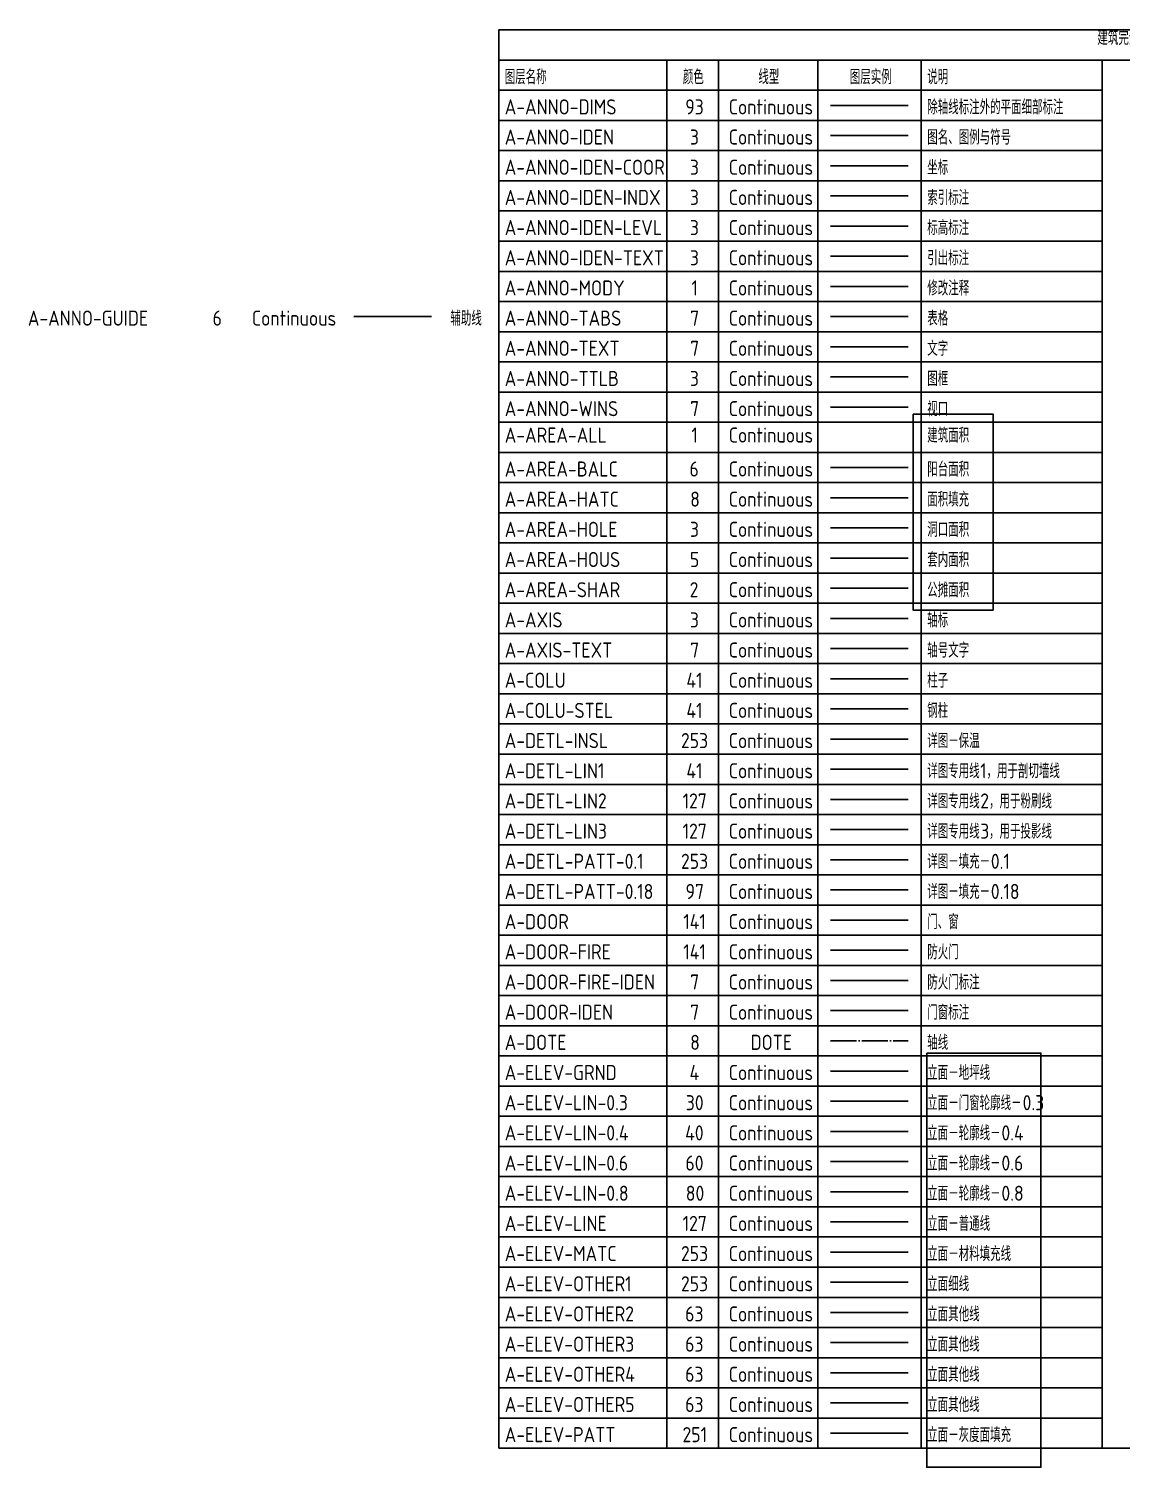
# Model space of a CAD drawing. Extents: x -6243262 to 3079315, y -2914302 to 172723.
# Drawn here: x -2919372 to -2894034, y -686478 to -653110 of the extents above; entities that cross this region are included whole.
import ezdxf

# ---------------------------------------------------------------- set-up
doc = ezdxf.new("R2010")
doc.units = 0
doc.header["$LTSCALE"] = 1000
doc.linetypes.add('DOTE', pattern=[2.42, 2, -0.2, 0.02, -0.2])
for name, color, linetype in [('A-ANNO-DIMS', 93, 'Continuous'), ('A-ANNO-IDEN', 3, 'Continuous'), ('A-ANNO-IDEN-COOR', 3, 'Continuous'), ('A-ANNO-IDEN-INDX', 3, 'Continuous'), ('A-ANNO-IDEN-LEVL', 3, 'Continuous'), ('A-ANNO-IDEN-TEXT', 3, 'Continuous'), ('A-ANNO-MODY', 1, 'Continuous'), ('A-ANNO-TABS', 7, 'Continuous'), ('A-ANNO-TEXT', 7, 'Continuous'), ('A-ANNO-TTLB', 3, 'Continuous'), ('A-ANNO-WINS', 7, 'Continuous'), ('A-AREA-ALL', 1, 'Continuous'), ('A-AREA-BALC', 6, 'Continuous'), ('A-AREA-HATC', 8, 'Continuous'), ('A-AREA-HOLE', 3, 'Continuous'), ('A-AREA-HOUS', 5, 'Continuous'), ('A-AREA-SHAR', 2, 'Continuous'), ('A-AXIS', 3, 'Continuous'), ('A-AXIS-TEXT', 7, 'Continuous'), ('A-COLU', 41, 'Continuous'), ('A-COLU-STEL', 41, 'Continuous'), ('A-DETL-INSL', 253, 'Continuous'), ('A-DETL-LIN1', 41, 'Continuous'), ('A-DETL-LIN2', 127, 'Continuous'), ('A-DETL-LIN3', 127, 'Continuous'), ('A-DETL-PATT-0.1', 253, 'Continuous'), ('A-DETL-PATT-0.18', 97, 'Continuous'), ('A-DOOR', 141, 'Continuous'), ('A-DOOR-FIRE', 141, 'Continuous'), ('A-DOOR-FIRE-IDEN', 7, 'Continuous'), ('A-DOOR-IDEN', 7, 'Continuous'), ('A-DOTE', 8, 'DOTE'), ('A-ELEV-GRND', 4, 'Continuous'), ('A-ELEV-LIN-0.3', 30, 'Continuous'), ('A-ELEV-LIN-0.4', 40, 'Continuous'), ('A-ELEV-LIN-0.6', 60, 'Continuous'), ('A-ELEV-LIN-0.8', 80, 'Continuous'), ('A-ELEV-LINE', 127, 'Continuous'), ('A-ELEV-MATC', 253, 'Continuous'), ('A-ELEV-OTHER1', 253, 'Continuous'), ('A-ELEV-OTHER2', 63, 'Continuous'), ('A-ELEV-OTHER3', 63, 'Continuous'), ('A-ELEV-OTHER4', 63, 'Continuous'), ('A-ELEV-OTHER5', 63, 'Continuous'), ('A-ELEV-PATT', 251, 'Continuous')]:
    doc.layers.add(name, color=color, linetype=linetype)
doc.layers.add('A-ANNO-GUIDE', color=6, linetype='Continuous', plot=False)
doc.styles.get("Standard").update_dxf_attribs({"font": 'gbenor.shx', "bigfont": 'gbcbig.shx'})

msp = doc.modelspace()

# ---------------------------------------------------------------- linework, layer by layer
msp.add_lwpolyline([(-2908472.8, -686036.9), (-2879253.2, -686036.9), (-2879253.2, -653136.9), (-2908472.8, -653136.9)], close=True)
for points in [[(-2908472.8, -653836.9), (-2879253.2, -653836.9)], [(-2904572.8, -653836.9), (-2904572.8, -686036.9)], [(-2903372.8, -653836.9), (-2903372.8, -686036.9)], [(-2901072.8, -653836.9), (-2901072.8, -686036.9)], [(-2898672.8, -653836.9), (-2898672.8, -686036.9)], [(-2894472.8, -653836.9), (-2894472.8, -686036.9)], [(-2908472.8, -654536.9), (-2894472.8, -654536.9)], [(-2908472.8, -655236.9), (-2894472.8, -655236.9)], [(-2908472.8, -655936.9), (-2894472.8, -655936.9)], [(-2908472.8, -656636.9), (-2894472.8, -656636.9)], [(-2908472.8, -657336.9), (-2894472.8, -657336.9)], [(-2908472.8, -658036.9), (-2894472.8, -658036.9)], [(-2908472.8, -658736.9), (-2894472.8, -658736.9)], [(-2908472.8, -659436.9), (-2894472.8, -659436.9)], [(-2908472.8, -660136.9), (-2894472.8, -660136.9)], [(-2908472.8, -660836.9), (-2894472.8, -660836.9)], [(-2908472.8, -661536.9), (-2894472.8, -661536.9)], [(-2908472.8, -662236.9), (-2894472.8, -662236.9)], [(-2908472.8, -662936.9), (-2894472.8, -662936.9)], [(-2908472.8, -663636.9), (-2894472.8, -663636.9)], [(-2908472.8, -664336.9), (-2894472.8, -664336.9)], [(-2908472.8, -665036.9), (-2894472.8, -665036.9)], [(-2908472.8, -665736.9), (-2894472.8, -665736.9)], [(-2908472.8, -666436.9), (-2894472.8, -666436.9)], [(-2908472.8, -667136.9), (-2894472.8, -667136.9)], [(-2908472.8, -667836.9), (-2894472.8, -667836.9)], [(-2908472.8, -668536.9), (-2894472.8, -668536.9)], [(-2908472.8, -669236.9), (-2894472.8, -669236.9)], [(-2908472.8, -669936.9), (-2894472.8, -669936.9)], [(-2908472.8, -670636.9), (-2894472.8, -670636.9)], [(-2908472.8, -671336.9), (-2894472.8, -671336.9)], [(-2908472.8, -672036.9), (-2894472.8, -672036.9)], [(-2908472.8, -672736.9), (-2894472.8, -672736.9)], [(-2908472.8, -673436.9), (-2894472.8, -673436.9)], [(-2908472.8, -674136.9), (-2894472.8, -674136.9)], [(-2908472.8, -674836.9), (-2894472.8, -674836.9)], [(-2908472.8, -675536.9), (-2894472.8, -675536.9)], [(-2908472.8, -676236.9), (-2894472.8, -676236.9)], [(-2908472.8, -676936.9), (-2894472.8, -676936.9)], [(-2908472.8, -677636.9), (-2894472.8, -677636.9)], [(-2908472.8, -678336.9), (-2894472.8, -678336.9)], [(-2908472.8, -679036.9), (-2894472.8, -679036.9)], [(-2908472.8, -679736.9), (-2894472.8, -679736.9)], [(-2908472.8, -680436.9), (-2894472.8, -680436.9)], [(-2908472.8, -681136.9), (-2894472.8, -681136.9)], [(-2908472.8, -681836.9), (-2894472.8, -681836.9)], [(-2908472.8, -682536.9), (-2894472.8, -682536.9)], [(-2908472.8, -683236.9), (-2894472.8, -683236.9)], [(-2908472.8, -683936.9), (-2894472.8, -683936.9)], [(-2908472.8, -684636.9), (-2894472.8, -684636.9)], [(-2908472.8, -685336.9), (-2894472.8, -685336.9)]]:
    msp.add_lwpolyline(points)
at = {"color": 6}
for points in [[(-2898861, -662048.4), (-2897007.5, -662048.4), (-2897007.5, -666596.2), (-2898861, -666596.2)], [(-2898542.8, -676872.1), (-2895896.5, -676872.1), (-2895896.5, -686477.9), (-2898542.8, -686477.9)]]:
    msp.add_lwpolyline(points, close=True, dxfattribs=at)
at = {"layer": 'A-ANNO-DIMS'}
msp.add_line((-2900772.8, -654886.9), (-2898972.8, -654886.9), dxfattribs=at)
at = {"layer": 'A-ANNO-GUIDE'}
msp.add_line((-2911832.9, -659786.9), (-2910032.9, -659786.9), dxfattribs=at)
at = {"layer": 'A-ANNO-IDEN'}
msp.add_line((-2900772.8, -655586.9), (-2898972.8, -655586.9), dxfattribs=at)
at = {"layer": 'A-ANNO-IDEN-COOR'}
msp.add_line((-2900772.8, -656286.9), (-2898972.8, -656286.9), dxfattribs=at)
at = {"layer": 'A-ANNO-IDEN-INDX'}
msp.add_line((-2900772.8, -656986.9), (-2898972.8, -656986.9), dxfattribs=at)
at = {"layer": 'A-ANNO-IDEN-LEVL'}
msp.add_line((-2900772.8, -657686.9), (-2898972.8, -657686.9), dxfattribs=at)
at = {"layer": 'A-ANNO-IDEN-TEXT'}
msp.add_line((-2900772.8, -658386.9), (-2898972.8, -658386.9), dxfattribs=at)
at = {"layer": 'A-ANNO-MODY'}
msp.add_line((-2900772.8, -659086.9), (-2898972.8, -659086.9), dxfattribs=at)
at = {"layer": 'A-ANNO-TABS'}
msp.add_line((-2900772.8, -659786.9), (-2898972.8, -659786.9), dxfattribs=at)
at = {"layer": 'A-ANNO-TEXT'}
msp.add_line((-2900772.8, -660486.9), (-2898972.8, -660486.9), dxfattribs=at)
at = {"layer": 'A-ANNO-TTLB'}
msp.add_line((-2900772.8, -661186.9), (-2898972.8, -661186.9), dxfattribs=at)
at = {"layer": 'A-ANNO-WINS'}
msp.add_line((-2900772.8, -661886.9), (-2898972.8, -661886.9), dxfattribs=at)
at = {"layer": 'A-AREA-BALC'}
msp.add_line((-2900772.8, -663286.9), (-2898972.8, -663286.9), dxfattribs=at)
at = {"layer": 'A-AREA-HATC'}
msp.add_line((-2900772.8, -663986.9), (-2898972.8, -663986.9), dxfattribs=at)
at = {"layer": 'A-AREA-HOLE'}
msp.add_line((-2900772.8, -664686.9), (-2898972.8, -664686.9), dxfattribs=at)
at = {"layer": 'A-AREA-HOUS'}
msp.add_line((-2900772.8, -665386.9), (-2898972.8, -665386.9), dxfattribs=at)
at = {"layer": 'A-AREA-SHAR'}
msp.add_line((-2900772.8, -666086.9), (-2898972.8, -666086.9), dxfattribs=at)
at = {"layer": 'A-AXIS'}
msp.add_line((-2900772.8, -666786.9), (-2898972.8, -666786.9), dxfattribs=at)
at = {"layer": 'A-AXIS-TEXT'}
msp.add_line((-2900772.8, -667486.9), (-2898972.8, -667486.9), dxfattribs=at)
at = {"layer": 'A-COLU'}
msp.add_line((-2900772.8, -668186.9), (-2898972.8, -668186.9), dxfattribs=at)
at = {"layer": 'A-COLU-STEL'}
msp.add_line((-2900772.8, -668886.9), (-2898972.8, -668886.9), dxfattribs=at)
at = {"layer": 'A-DETL-INSL'}
msp.add_line((-2900772.8, -669586.9), (-2898972.8, -669586.9), dxfattribs=at)
at = {"layer": 'A-DETL-LIN1'}
msp.add_line((-2900772.8, -670286.9), (-2898972.8, -670286.9), dxfattribs=at)
at = {"layer": 'A-DETL-LIN2'}
msp.add_line((-2900772.8, -670986.9), (-2898972.8, -670986.9), dxfattribs=at)
at = {"layer": 'A-DETL-LIN3'}
msp.add_line((-2900772.8, -671686.9), (-2898972.8, -671686.9), dxfattribs=at)
at = {"layer": 'A-DETL-PATT-0.1'}
msp.add_line((-2900772.8, -672386.9), (-2898972.8, -672386.9), dxfattribs=at)
at = {"layer": 'A-DETL-PATT-0.18'}
msp.add_line((-2900772.8, -673086.9), (-2898972.8, -673086.9), dxfattribs=at)
at = {"layer": 'A-DOOR'}
msp.add_line((-2900772.8, -673786.9), (-2898972.8, -673786.9), dxfattribs=at)
at = {"layer": 'A-DOOR-FIRE'}
msp.add_line((-2900772.8, -674486.9), (-2898972.8, -674486.9), dxfattribs=at)
at = {"layer": 'A-DOOR-FIRE-IDEN'}
msp.add_line((-2900772.8, -675186.9), (-2898972.8, -675186.9), dxfattribs=at)
at = {"layer": 'A-DOOR-IDEN'}
msp.add_line((-2900772.8, -675886.9), (-2898972.8, -675886.9), dxfattribs=at)
at = {"layer": 'A-DOTE', "ltscale": 0.3}
msp.add_line((-2900772.8, -676586.9), (-2898972.8, -676586.9), dxfattribs=at)
at = {"layer": 'A-ELEV-GRND'}
msp.add_line((-2900772.8, -677286.9), (-2898972.8, -677286.9), dxfattribs=at)
at = {"layer": 'A-ELEV-LIN-0.3'}
msp.add_line((-2900772.8, -677986.9), (-2898972.8, -677986.9), dxfattribs=at)
at = {"layer": 'A-ELEV-LIN-0.4'}
msp.add_line((-2900772.8, -678686.9), (-2898972.8, -678686.9), dxfattribs=at)
at = {"layer": 'A-ELEV-LIN-0.6'}
msp.add_line((-2900772.8, -679386.9), (-2898972.8, -679386.9), dxfattribs=at)
at = {"layer": 'A-ELEV-LIN-0.8'}
msp.add_line((-2900772.8, -680086.9), (-2898972.8, -680086.9), dxfattribs=at)
at = {"layer": 'A-ELEV-LINE'}
msp.add_line((-2900772.8, -680786.9), (-2898972.8, -680786.9), dxfattribs=at)
at = {"layer": 'A-ELEV-MATC'}
msp.add_line((-2900772.8, -681486.9), (-2898972.8, -681486.9), dxfattribs=at)
at = {"layer": 'A-ELEV-OTHER1'}
msp.add_line((-2900772.8, -682186.9), (-2898972.8, -682186.9), dxfattribs=at)
at = {"layer": 'A-ELEV-OTHER2'}
msp.add_line((-2900772.8, -682886.9), (-2898972.8, -682886.9), dxfattribs=at)
at = {"layer": 'A-ELEV-OTHER3'}
msp.add_line((-2900772.8, -683586.9), (-2898972.8, -683586.9), dxfattribs=at)
at = {"layer": 'A-ELEV-OTHER4'}
msp.add_line((-2900772.8, -684286.9), (-2898972.8, -684286.9), dxfattribs=at)
at = {"layer": 'A-ELEV-OTHER5'}
msp.add_line((-2900772.8, -684986.9), (-2898972.8, -684986.9), dxfattribs=at)
at = {"layer": 'A-ELEV-PATT'}
msp.add_line((-2900772.8, -685686.9), (-2898972.8, -685686.9), dxfattribs=at)

# ---------------------------------------------------------------- texts
for s, p in [('建筑完全模板', (-2894587.2, -653486.9)), ('图层名称', (-2908332.8, -654396.9)), ('颜色', (-2904199.9, -654396.9)), ('线型', (-2902449.9, -654396.9)), ('图层实例', (-2900328.9, -654396.9)), ('说明', (-2898532.8, -654396.9))]:
    msp.add_text(s, height=337.59).set_placement(p)
at = {"layer": 'A-ANNO-DIMS'}
for s, height, p in [('A-ANNO-DIMS', 350, (-2908332.8, -655096.9)), ('93', 350, (-2904145.3, -655096.9)), ('Continuous', 350, (-2903137.5, -655096.9)), ('除轴线标注外的平面细部标注', 337.589, (-2898532.8, -655096.9))]:
    msp.add_text(s, height=height, dxfattribs=at).set_placement(p)
at = {"layer": 'A-ANNO-GUIDE'}
for s, height, p in [('A-ANNO-GUIDE', 350, (-2919392.9, -659996.9)), ('6', 350, (-2915107.2, -659996.9)), ('Continuous', 350, (-2914197.7, -659996.9)), ('辅助线', 337.59, (-2909592.9, -659996.9))]:
    msp.add_text(s, height=height, dxfattribs=at).set_placement(p)
at = {"layer": 'A-ANNO-IDEN'}
for s, height, p in [('A-ANNO-IDEN', 350, (-2908332.8, -655796.9)), ('3', 350, (-2904037.1, -655796.9)), ('Continuous', 350, (-2903137.5, -655796.9)), ('图名、图例与符号', 337.59, (-2898532.8, -655796.9))]:
    msp.add_text(s, height=height, dxfattribs=at).set_placement(p)
at = {"layer": 'A-ANNO-IDEN-COOR'}
for s, height, p in [('A-ANNO-IDEN-COOR', 350, (-2908332.8, -656496.9)), ('3', 350, (-2904037.1, -656496.9)), ('Continuous', 350, (-2903137.5, -656496.9)), ('坐标', 337.59, (-2898532.8, -656496.9))]:
    msp.add_text(s, height=height, dxfattribs=at).set_placement(p)
at = {"layer": 'A-ANNO-IDEN-INDX'}
for s, height, p in [('A-ANNO-IDEN-INDX', 350, (-2908332.8, -657196.9)), ('3', 350, (-2904037.1, -657196.9)), ('Continuous', 350, (-2903137.5, -657196.9)), ('索引标注', 337.59, (-2898532.8, -657196.9))]:
    msp.add_text(s, height=height, dxfattribs=at).set_placement(p)
at = {"layer": 'A-ANNO-IDEN-LEVL'}
for s, height, p in [('A-ANNO-IDEN-LEVL', 350, (-2908332.8, -657896.9)), ('3', 350, (-2904037.1, -657896.9)), ('Continuous', 350, (-2903137.5, -657896.9)), ('标高标注', 337.59, (-2898532.8, -657896.9))]:
    msp.add_text(s, height=height, dxfattribs=at).set_placement(p)
at = {"layer": 'A-ANNO-IDEN-TEXT'}
for s, height, p in [('A-ANNO-IDEN-TEXT', 350, (-2908332.8, -658596.9)), ('3', 350, (-2904037.1, -658596.9)), ('Continuous', 350, (-2903137.5, -658596.9)), ('引出标注', 337.59, (-2898532.8, -658596.9))]:
    msp.add_text(s, height=height, dxfattribs=at).set_placement(p)
at = {"layer": 'A-ANNO-MODY'}
for s, height, p in [('A-ANNO-MODY', 350, (-2908332.8, -659296.9)), ('1', 350, (-2904001.9, -659296.9)), ('Continuous', 350, (-2903137.5, -659296.9)), ('修改注释', 337.59, (-2898532.8, -659296.9))]:
    msp.add_text(s, height=height, dxfattribs=at).set_placement(p)
at = {"layer": 'A-ANNO-TABS'}
for s, height, p in [('A-ANNO-TABS', 350, (-2908332.8, -659996.9)), ('7', 350, (-2904031.1, -659996.9)), ('Continuous', 350, (-2903137.5, -659996.9)), ('表格', 337.59, (-2898532.8, -659996.9))]:
    msp.add_text(s, height=height, dxfattribs=at).set_placement(p)
at = {"layer": 'A-ANNO-TEXT'}
for s, height, p in [('A-ANNO-TEXT', 350, (-2908332.8, -660696.9)), ('7', 350, (-2904031.1, -660696.9)), ('Continuous', 350, (-2903137.5, -660696.9)), ('文字', 337.59, (-2898532.8, -660696.9))]:
    msp.add_text(s, height=height, dxfattribs=at).set_placement(p)
at = {"layer": 'A-ANNO-TTLB'}
for s, height, p in [('A-ANNO-TTLB', 350, (-2908332.8, -661396.9)), ('3', 350, (-2904037.1, -661396.9)), ('Continuous', 350, (-2903137.5, -661396.9)), ('图框', 337.59, (-2898532.8, -661396.9))]:
    msp.add_text(s, height=height, dxfattribs=at).set_placement(p)
at = {"layer": 'A-ANNO-WINS'}
for s, height, p in [('A-ANNO-WINS', 350, (-2908332.8, -662096.9)), ('7', 350, (-2904031.1, -662096.9)), ('Continuous', 350, (-2903137.5, -662096.9)), ('视口', 337.59, (-2898532.8, -662096.9))]:
    msp.add_text(s, height=height, dxfattribs=at).set_placement(p)
at = {"layer": 'A-AREA-ALL'}
for s, height, p in [('建筑面积', 337.59, (-2898532.8, -662709.9)), ('A-AREA-ALL', 350, (-2908332.8, -662709.9)), ('1', 350, (-2904001.9, -662709.9)), ('Continuous', 350, (-2903137.5, -662709.9))]:
    msp.add_text(s, height=height, dxfattribs=at).set_placement(p)
at = {"layer": 'A-AREA-BALC'}
for s, height, p in [('A-AREA-BALC', 350, (-2908332.8, -663496.9)), ('6', 350, (-2904047.1, -663496.9)), ('Continuous', 350, (-2903137.5, -663496.9)), ('阳台面积', 337.59, (-2898532.8, -663496.9))]:
    msp.add_text(s, height=height, dxfattribs=at).set_placement(p)
at = {"layer": 'A-AREA-HATC'}
for s, height, p in [('A-AREA-HATC', 350, (-2908332.8, -664196.9)), ('8', 350, (-2904031.1, -664196.9)), ('Continuous', 350, (-2903137.5, -664196.9)), ('面积填充', 337.59, (-2898532.8, -664196.9))]:
    msp.add_text(s, height=height, dxfattribs=at).set_placement(p)
at = {"layer": 'A-AREA-HOLE'}
for s, height, p in [('A-AREA-HOLE', 350, (-2908332.8, -664896.9)), ('3', 350, (-2904037.1, -664896.9)), ('Continuous', 350, (-2903137.5, -664896.9)), ('洞口面积', 337.59, (-2898532.8, -664896.9))]:
    msp.add_text(s, height=height, dxfattribs=at).set_placement(p)
at = {"layer": 'A-AREA-HOUS'}
for s, height, p in [('A-AREA-HOUS', 350, (-2908332.8, -665596.9)), ('5', 350, (-2904037.1, -665596.9)), ('Continuous', 350, (-2903137.5, -665596.9)), ('套内面积', 337.59, (-2898532.8, -665596.9))]:
    msp.add_text(s, height=height, dxfattribs=at).set_placement(p)
at = {"layer": 'A-AREA-SHAR'}
for s, height, p in [('A-AREA-SHAR', 350, (-2908332.8, -666296.9)), ('2', 350, (-2904043.6, -666296.9)), ('Continuous', 350, (-2903137.5, -666296.9)), ('公摊面积', 337.59, (-2898532.8, -666296.9))]:
    msp.add_text(s, height=height, dxfattribs=at).set_placement(p)
at = {"layer": 'A-AXIS'}
for s, height, p in [('A-AXIS', 350, (-2908332.8, -666996.9)), ('3', 350, (-2904037.1, -666996.9)), ('Continuous', 350, (-2903137.5, -666996.9)), ('轴标', 337.59, (-2898532.8, -666996.9))]:
    msp.add_text(s, height=height, dxfattribs=at).set_placement(p)
at = {"layer": 'A-AXIS-TEXT'}
for s, height, p in [('A-AXIS-TEXT', 350, (-2908332.8, -667696.9)), ('7', 350, (-2904031.1, -667696.9)), ('Continuous', 350, (-2903137.5, -667696.9)), ('轴号文字', 337.59, (-2898532.8, -667696.9))]:
    msp.add_text(s, height=height, dxfattribs=at).set_placement(p)
at = {"layer": 'A-COLU'}
for s, height, p in [('柱子', 337.59, (-2898532.8, -668396.9)), ('A-COLU', 350, (-2908332.8, -668396.9)), ('41', 350, (-2904118.6, -668396.9)), ('Continuous', 350, (-2903137.5, -668396.9))]:
    msp.add_text(s, height=height, dxfattribs=at).set_placement(p)
at = {"layer": 'A-COLU-STEL'}
for s, height, p in [('A-COLU-STEL', 350, (-2908332.8, -669096.9)), ('41', 350, (-2904118.6, -669096.9)), ('Continuous', 350, (-2903137.5, -669096.9)), ('钢柱', 337.59, (-2898532.8, -669096.9))]:
    msp.add_text(s, height=height, dxfattribs=at).set_placement(p)
at = {"layer": 'A-DETL-INSL'}
for s, height, p in [('A-DETL-INSL', 350, (-2908332.8, -669796.9)), ('253', 350, (-2904245, -669796.9)), ('Continuous', 350, (-2903137.5, -669796.9)), ('详图－保温', 337.59, (-2898532.8, -669796.9))]:
    msp.add_text(s, height=height, dxfattribs=at).set_placement(p)
at = {"layer": 'A-DETL-LIN1'}
for s, height, p in [('A-DETL-LIN1', 350, (-2908332.8, -670496.9)), ('41', 350, (-2904118.6, -670496.9)), ('Continuous', 350, (-2903137.5, -670496.9)), ('详图专用线', 337.59, (-2898532.8, -670496.9)), ('1', 350, (-2897304, -670496.9)), ('，用于剖切墙线', 337.59, (-2897158.2, -670496.9))]:
    msp.add_text(s, height=height, dxfattribs=at).set_placement(p)
at = {"layer": 'A-DETL-LIN2'}
for s, height, p in [('A-DETL-LIN2', 350, (-2908332.8, -671196.9)), ('127', 350, (-2904206.1, -671196.9)), ('Continuous', 350, (-2903137.5, -671196.9)), ('详图专用线', 337.59, (-2898532.8, -671196.9)), ('2', 350, (-2897304, -671196.9)), ('，用于粉刷线', 337.59, (-2897099.9, -671196.9))]:
    msp.add_text(s, height=height, dxfattribs=at).set_placement(p)
at = {"layer": 'A-DETL-LIN3'}
for s, height, p in [('A-DETL-LIN3', 350, (-2908332.8, -671896.9)), ('127', 350, (-2904206.1, -671896.9)), ('Continuous', 350, (-2903137.5, -671896.9)), ('详图专用线', 337.59, (-2898532.8, -671896.9)), ('3', 350, (-2897304, -671896.9)), ('，用于投影线', 337.59, (-2897099.9, -671896.9))]:
    msp.add_text(s, height=height, dxfattribs=at).set_placement(p)
at = {"layer": 'A-DETL-PATT-0.1'}
for s, height, p in [('A-DETL-PATT-0.1', 350, (-2908332.8, -672596.9)), ('253', 350, (-2904245, -672596.9)), ('Continuous', 350, (-2903137.5, -672596.9)), ('详图－填充－', 337.59, (-2898532.8, -672596.9)), ('0.1', 350, (-2897058.3, -672596.9))]:
    msp.add_text(s, height=height, dxfattribs=at).set_placement(p)
at = {"layer": 'A-DETL-PATT-0.18'}
for s, height, p in [('A-DETL-PATT-0.18', 350, (-2908332.8, -673296.9)), ('97', 350, (-2904139.2, -673296.9)), ('Continuous', 350, (-2903137.5, -673296.9)), ('详图－填充－', 337.59, (-2898532.8, -673296.9)), ('0.18', 350, (-2897058.3, -673296.9))]:
    msp.add_text(s, height=height, dxfattribs=at).set_placement(p)
at = {"layer": 'A-DOOR'}
for s, height, p in [('A-DOOR', 350, (-2908332.8, -673996.9)), ('141', 350, (-2904191.5, -673996.9)), ('Continuous', 350, (-2903137.5, -673996.9)), ('门、窗', 337.59, (-2898532.8, -673996.9))]:
    msp.add_text(s, height=height, dxfattribs=at).set_placement(p)
at = {"layer": 'A-DOOR-FIRE'}
for s, height, p in [('A-DOOR-FIRE', 350, (-2908332.8, -674696.9)), ('141', 350, (-2904191.5, -674696.9)), ('Continuous', 350, (-2903137.5, -674696.9)), ('防火门', 337.59, (-2898532.8, -674696.9))]:
    msp.add_text(s, height=height, dxfattribs=at).set_placement(p)
at = {"layer": 'A-DOOR-FIRE-IDEN'}
for s, height, p in [('防火门标注', 337.59, (-2898532.8, -675396.9)), ('A-DOOR-FIRE-IDEN', 350, (-2908332.8, -675396.9)), ('7', 350, (-2904031.1, -675396.9)), ('Continuous', 350, (-2903137.5, -675396.9))]:
    msp.add_text(s, height=height, dxfattribs=at).set_placement(p)
at = {"layer": 'A-DOOR-IDEN'}
for s, height, p in [('A-DOOR-IDEN', 350, (-2908332.8, -676096.9)), ('7', 350, (-2904031.1, -676096.9)), ('Continuous', 350, (-2903137.5, -676096.9)), ('门窗标注', 337.59, (-2898532.8, -676096.9))]:
    msp.add_text(s, height=height, dxfattribs=at).set_placement(p)
at = {"layer": 'A-DOTE'}
for s, height, p in [('A-DOTE', 350, (-2908332.8, -676796.9)), ('8', 350, (-2904031.1, -676796.9)), ('DOTE', 350, (-2902631.1, -676796.9)), ('轴线', 337.59, (-2898532.8, -676796.9))]:
    msp.add_text(s, height=height, dxfattribs=at).set_placement(p)
at = {"layer": 'A-ELEV-GRND'}
for s, height, p in [('A-ELEV-GRND', 350, (-2908332.8, -677496.9)), ('4', 350, (-2904045.7, -677496.9)), ('Continuous', 350, (-2903137.5, -677496.9)), ('立面－地坪线', 337.59, (-2898532.8, -677496.9))]:
    msp.add_text(s, height=height, dxfattribs=at).set_placement(p)
at = {"layer": 'A-ELEV-LIN-0.3'}
for s, height, p in [('A-ELEV-LIN-0.3', 350, (-2908332.8, -678196.9)), ('30', 350, (-2904133.3, -678196.9)), ('Continuous', 350, (-2903137.5, -678196.9)), ('立面－门窗轮廓线－', 337.59, (-2898532.8, -678196.9)), ('0.3', 350, (-2896321.1, -678196.9))]:
    msp.add_text(s, height=height, dxfattribs=at).set_placement(p)
at = {"layer": 'A-ELEV-LIN-0.4'}
for s, height, p in [('A-ELEV-LIN-0.4', 350, (-2908332.8, -678896.9)), ('40', 350, (-2904147.9, -678896.9)), ('Continuous', 350, (-2903137.5, -678896.9)), ('立面－轮廓线－', 337.59, (-2898532.8, -678896.9)), ('0.4', 350, (-2896812.6, -678896.9))]:
    msp.add_text(s, height=height, dxfattribs=at).set_placement(p)
at = {"layer": 'A-ELEV-LIN-0.6'}
for s, height, p in [('A-ELEV-LIN-0.6', 350, (-2908332.8, -679596.9)), ('60', 350, (-2904142, -679596.9)), ('Continuous', 350, (-2903137.5, -679596.9)), ('立面－轮廓线－', 337.59, (-2898532.8, -679596.9)), ('0.6', 350, (-2896812.6, -679596.9))]:
    msp.add_text(s, height=height, dxfattribs=at).set_placement(p)
at = {"layer": 'A-ELEV-LIN-0.8'}
for s, height, p in [('A-ELEV-LIN-0.8', 350, (-2908332.8, -680296.9)), ('80', 350, (-2904133.3, -680296.9)), ('Continuous', 350, (-2903137.5, -680296.9)), ('立面－轮廓线－', 337.59, (-2898532.8, -680296.9)), ('0.8', 350, (-2896812.6, -680296.9))]:
    msp.add_text(s, height=height, dxfattribs=at).set_placement(p)
at = {"layer": 'A-ELEV-LINE'}
for s, height, p in [('A-ELEV-LINE', 350, (-2908332.8, -680996.9)), ('127', 350, (-2904206.1, -680996.9)), ('Continuous', 350, (-2903137.5, -680996.9)), ('立面－普通线', 337.59, (-2898532.8, -680996.9))]:
    msp.add_text(s, height=height, dxfattribs=at).set_placement(p)
at = {"layer": 'A-ELEV-MATC'}
for s, height, p in [('A-ELEV-MATC', 350, (-2908332.8, -681696.9)), ('253', 350, (-2904245, -681696.9)), ('Continuous', 350, (-2903137.5, -681696.9)), ('立面－材料填充线', 337.59, (-2898532.8, -681696.9))]:
    msp.add_text(s, height=height, dxfattribs=at).set_placement(p)
at = {"layer": 'A-ELEV-OTHER1'}
for s, height, p in [('立面细线', 337.59, (-2898532.8, -682396.9)), ('A-ELEV-OTHER1', 350, (-2908332.8, -682396.9)), ('253', 350, (-2904245, -682396.9)), ('Continuous', 350, (-2903137.5, -682396.9))]:
    msp.add_text(s, height=height, dxfattribs=at).set_placement(p)
at = {"layer": 'A-ELEV-OTHER2'}
for s, height, p in [('A-ELEV-OTHER2', 350, (-2908332.8, -683096.9)), ('63', 350, (-2904148, -683096.9)), ('Continuous', 350, (-2903137.5, -683096.9)), ('立面其他线', 337.59, (-2898532.8, -683096.9))]:
    msp.add_text(s, height=height, dxfattribs=at).set_placement(p)
at = {"layer": 'A-ELEV-OTHER3'}
for s, height, p in [('A-ELEV-OTHER3', 350, (-2908332.8, -683796.9)), ('63', 350, (-2904148, -683796.9)), ('Continuous', 350, (-2903137.5, -683796.9)), ('立面其他线', 337.59, (-2898532.8, -683796.9))]:
    msp.add_text(s, height=height, dxfattribs=at).set_placement(p)
at = {"layer": 'A-ELEV-OTHER4'}
for s, height, p in [('A-ELEV-OTHER4', 350, (-2908332.8, -684496.9)), ('63', 350, (-2904148, -684496.9)), ('Continuous', 350, (-2903137.5, -684496.9)), ('立面其他线', 337.59, (-2898532.8, -684496.9))]:
    msp.add_text(s, height=height, dxfattribs=at).set_placement(p)
at = {"layer": 'A-ELEV-OTHER5'}
for s, height, p in [('A-ELEV-OTHER5', 350, (-2908332.8, -685196.9)), ('63', 350, (-2904148, -685196.9)), ('Continuous', 350, (-2903137.5, -685196.9)), ('立面其他线', 337.59, (-2898532.8, -685196.9))]:
    msp.add_text(s, height=height, dxfattribs=at).set_placement(p)
at = {"layer": 'A-ELEV-PATT'}
for s, height, p in [('A-ELEV-PATT', 350, (-2908332.8, -685896.9)), ('251', 350, (-2904209.8, -685896.9)), ('Continuous', 350, (-2903137.5, -685896.9)), ('立面－灰度面填充', 337.59, (-2898532.8, -685896.9))]:
    msp.add_text(s, height=height, dxfattribs=at).set_placement(p)

doc.saveas('drawing.dxf')
